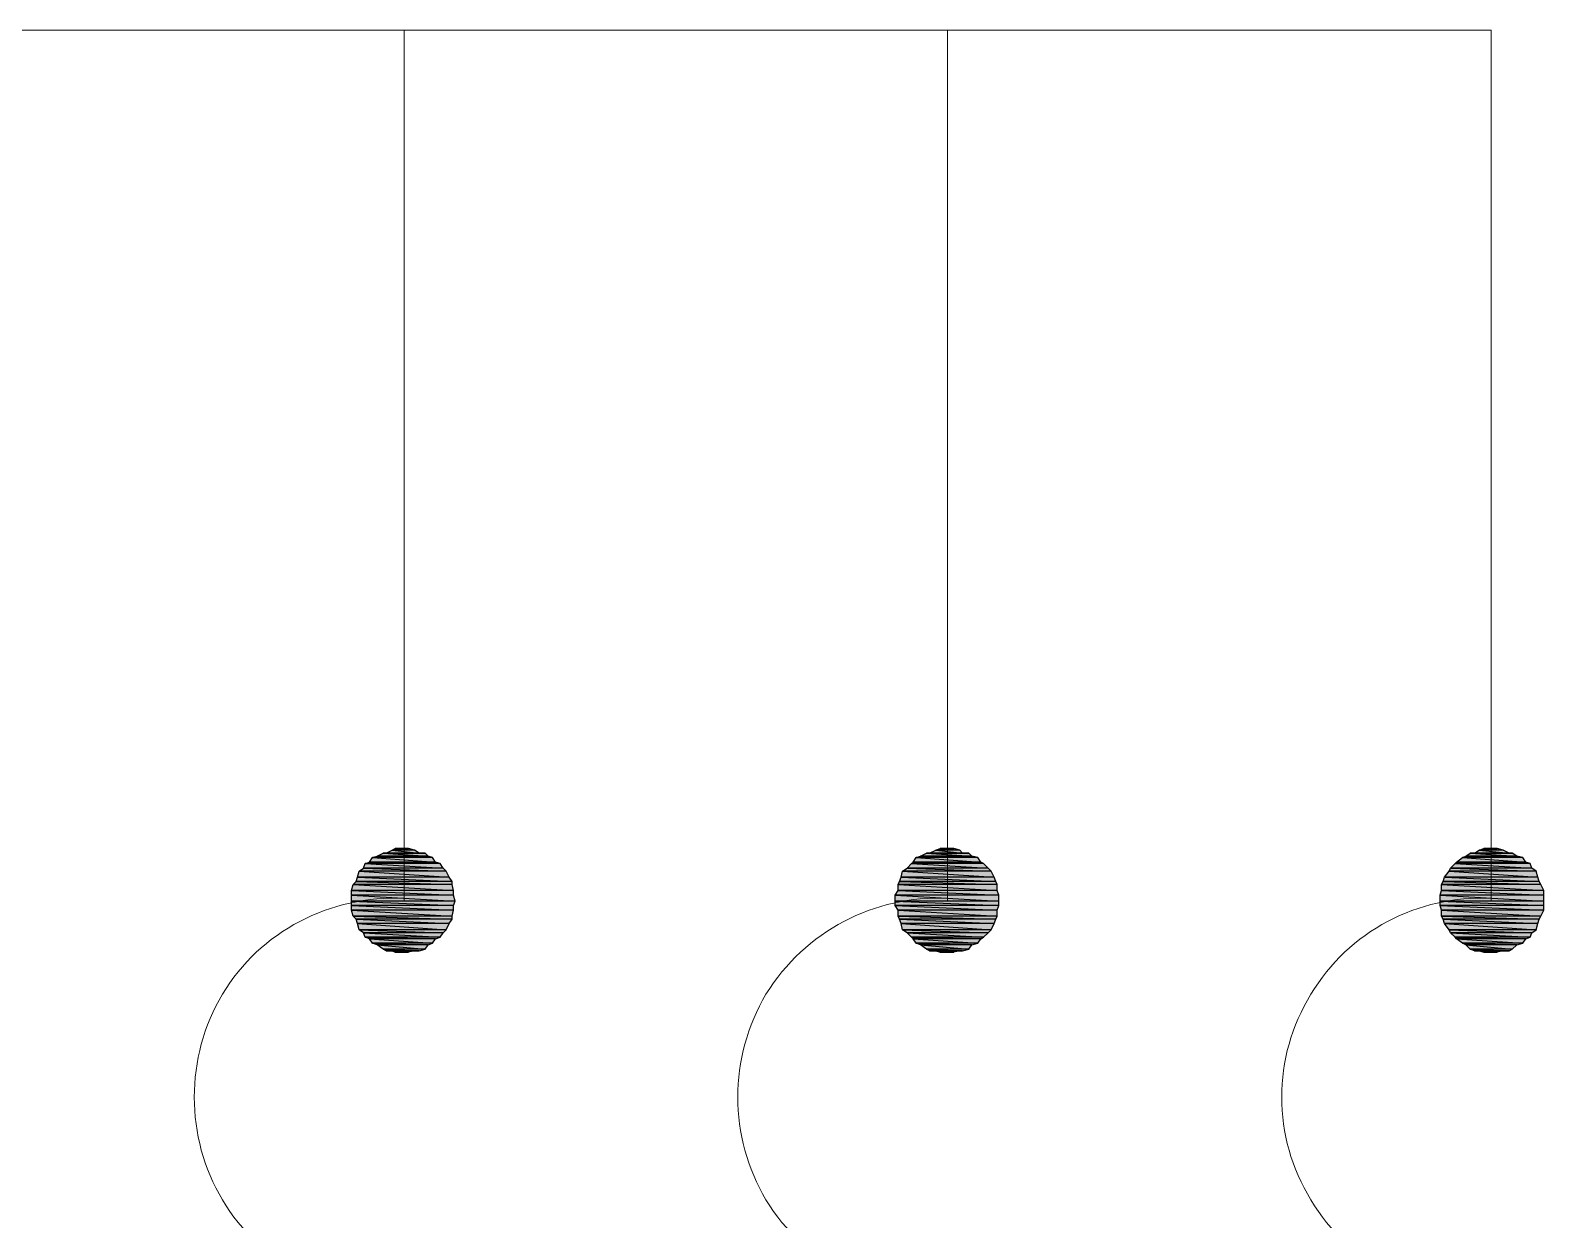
# Model space of a CAD drawing. Header units: millimetres. Extents: x 50 to 186, y -32 to 33.
# Drawn here: x 130.001 to 132.816, y 12.626 to 14.839 of the extents above; entities that cross this region are included whole.
import ezdxf

# ---------------------------------------------------------------- set-up
doc = ezdxf.new("R2010")
doc.units = ezdxf.units.MM
doc.layers.add('Prumada Eletrica', color=40, linetype='Continuous', lineweight=30)

msp = doc.modelspace()

# ---------------------------------------------------------------- hatches: boundary and pattern name
at = {"layer": 'Prumada Eletrica', "true_color": 0x000007}
h = msp.add_hatch(color=7, dxfattribs=at)
h.paths.add_polyline_path([(130.7548, 13.291), (130.6319, 13.291), (130.7632, 13.2882)])
h.paths.add_polyline_path([(130.6319, 13.291), (130.7632, 13.2882), (130.6235, 13.2882)])
h = msp.add_hatch(color=7, dxfattribs=at)
h.paths.add_polyline_path([(130.7492, 13.2994), (130.6375, 13.2994), (130.7548, 13.291)])
h.paths.add_polyline_path([(130.6375, 13.2994), (130.7548, 13.291), (130.6319, 13.291)])
h = msp.add_hatch(color=7, dxfattribs=at)
h.paths.add_polyline_path([(130.7408, 13.3022), (130.6459, 13.3022), (130.7492, 13.2994)])
h.paths.add_polyline_path([(130.6459, 13.3022), (130.7492, 13.2994), (130.6375, 13.2994)])
h = msp.add_hatch(color=7, dxfattribs=at)
h.paths.add_polyline_path([(130.7353, 13.3078), (130.657, 13.3078), (130.7408, 13.3022)])
h.paths.add_polyline_path([(130.657, 13.3078), (130.7408, 13.3022), (130.6459, 13.3022)])
h = msp.add_hatch(color=7, dxfattribs=at)
h.paths.add_polyline_path([(130.7157, 13.3133), (130.6738, 13.3133), (130.7241, 13.3078)])
h.paths.add_polyline_path([(130.6738, 13.3133), (130.7241, 13.3078), (130.6626, 13.3078)])
h = msp.add_hatch(color=7, dxfattribs=at)
h.paths.add_polyline_path([(130.7045, 13.3161), (130.6794, 13.3161), (130.7157, 13.3133)])
h.paths.add_polyline_path([(130.6794, 13.3161), (130.7157, 13.3133), (130.6738, 13.3133)])
h = msp.add_hatch(color=7, dxfattribs=at)
h.paths.add_polyline_path([(131.7689, 13.291), (131.6432, 13.291), (131.7744, 13.2882)])
h.paths.add_polyline_path([(131.6432, 13.291), (131.7744, 13.2882), (131.6404, 13.2882)])
h = msp.add_hatch(color=7, dxfattribs=at)
h.paths.add_polyline_path([(131.7633, 13.2994), (131.6487, 13.2994), (131.7689, 13.291)])
h.paths.add_polyline_path([(131.6487, 13.2994), (131.7689, 13.291), (131.6432, 13.291)])
h = msp.add_hatch(color=7, dxfattribs=at)
h.paths.add_polyline_path([(131.7521, 13.3022), (131.6571, 13.3022), (131.7633, 13.2994)])
h.paths.add_polyline_path([(131.6571, 13.3022), (131.7633, 13.2994), (131.6487, 13.2994)])
h = msp.add_hatch(color=7, dxfattribs=at)
h.paths.add_polyline_path([(131.7465, 13.3078), (131.6683, 13.3078), (131.7521, 13.3022)])
h.paths.add_polyline_path([(131.6683, 13.3078), (131.7521, 13.3022), (131.6571, 13.3022)])
h = msp.add_hatch(color=7, dxfattribs=at)
h.paths.add_polyline_path([(131.7298, 13.3133), (131.6851, 13.3133), (131.7353, 13.3078)])
h.paths.add_polyline_path([(131.6851, 13.3133), (131.7353, 13.3078), (131.6739, 13.3078)])
h = msp.add_hatch(color=7, dxfattribs=at)
h.paths.add_polyline_path([(131.7186, 13.3161), (131.6934, 13.3161), (131.7298, 13.3133)])
h.paths.add_polyline_path([(131.6934, 13.3161), (131.7298, 13.3133), (131.6851, 13.3133)])
h = msp.add_hatch(color=7, dxfattribs=at)
h.paths.add_polyline_path([(132.7829, 13.291), (132.6544, 13.291), (132.7913, 13.2882)])
h.paths.add_polyline_path([(132.6544, 13.291), (132.7913, 13.2882), (132.6516, 13.2882)])
h = msp.add_hatch(color=7, dxfattribs=at)
h.paths.add_polyline_path([(132.7773, 13.2994), (132.6656, 13.2994), (132.7829, 13.291)])
h.paths.add_polyline_path([(132.6656, 13.2994), (132.7829, 13.291), (132.6544, 13.291)])
h = msp.add_hatch(color=7, dxfattribs=at)
h.paths.add_polyline_path([(132.7661, 13.3022), (132.6712, 13.3022), (132.7773, 13.2994)])
h.paths.add_polyline_path([(132.6712, 13.3022), (132.7773, 13.2994), (132.6656, 13.2994)])
h = msp.add_hatch(color=7, dxfattribs=at)
h.paths.add_polyline_path([(132.7578, 13.3078), (132.6795, 13.3078), (132.7661, 13.3022)])
h.paths.add_polyline_path([(132.6795, 13.3078), (132.7661, 13.3022), (132.6712, 13.3022)])
h = msp.add_hatch(color=7, dxfattribs=at)
h.paths.add_polyline_path([(132.741, 13.3133), (132.6963, 13.3133), (132.7522, 13.3078)])
h.paths.add_polyline_path([(132.6963, 13.3133), (132.7522, 13.3078), (132.6879, 13.3078)])
h = msp.add_hatch(color=7, dxfattribs=at)
h.paths.add_polyline_path([(132.7298, 13.3161), (132.7047, 13.3161), (132.741, 13.3133)])
h.paths.add_polyline_path([(132.7047, 13.3161), (132.741, 13.3133), (132.6963, 13.3133)])
h = msp.add_hatch(color=7, dxfattribs=at)
h.paths.add_polyline_path([(130.78, 13.2631), (130.6096, 13.2631), (130.7855, 13.2547)])
h.paths.add_polyline_path([(130.6096, 13.2631), (130.7855, 13.2547), (130.6068, 13.2547)])
h = msp.add_hatch(color=7, dxfattribs=at)
h.paths.add_polyline_path([(130.7744, 13.2742), (130.6123, 13.2742), (130.78, 13.2631)])
h.paths.add_polyline_path([(130.6123, 13.2742), (130.78, 13.2631), (130.6096, 13.2631)])
h = msp.add_hatch(color=7, dxfattribs=at)
h.paths.add_polyline_path([(130.7688, 13.2798), (130.6207, 13.2798), (130.7744, 13.2742)])
h.paths.add_polyline_path([(130.6207, 13.2798), (130.7744, 13.2742), (130.6123, 13.2742)])
h = msp.add_hatch(color=7, dxfattribs=at)
h.paths.add_polyline_path([(130.7632, 13.2882), (130.6235, 13.2882), (130.7688, 13.2798)])
h.paths.add_polyline_path([(130.6235, 13.2882), (130.7688, 13.2798), (130.6207, 13.2798)])
h = msp.add_hatch(color=7, dxfattribs=at)
h.paths.add_polyline_path([(131.794, 13.2631), (131.6208, 13.2631), (131.7968, 13.2547)])
h.paths.add_polyline_path([(131.6208, 13.2631), (131.7968, 13.2547), (131.618, 13.2547)])
h = msp.add_hatch(color=7, dxfattribs=at)
h.paths.add_polyline_path([(131.7884, 13.2742), (131.6236, 13.2742), (131.794, 13.2631)])
h.paths.add_polyline_path([(131.6236, 13.2742), (131.794, 13.2631), (131.6208, 13.2631)])
h = msp.add_hatch(color=7, dxfattribs=at)
h.paths.add_polyline_path([(131.7828, 13.2798), (131.632, 13.2798), (131.7884, 13.2742)])
h.paths.add_polyline_path([(131.632, 13.2798), (131.7884, 13.2742), (131.6236, 13.2742)])
h = msp.add_hatch(color=7, dxfattribs=at)
h.paths.add_polyline_path([(131.7744, 13.2882), (131.6404, 13.2882), (131.7828, 13.2798)])
h.paths.add_polyline_path([(131.6404, 13.2882), (131.7828, 13.2798), (131.632, 13.2798)])
h = msp.add_hatch(color=7, dxfattribs=at)
h.paths.add_polyline_path([(132.8053, 13.2631), (132.6321, 13.2631), (132.8081, 13.2547)])
h.paths.add_polyline_path([(132.6321, 13.2631), (132.8081, 13.2547), (132.6293, 13.2547)])
h = msp.add_hatch(color=7, dxfattribs=at)
h.paths.add_polyline_path([(132.8025, 13.2742), (132.6404, 13.2742), (132.8053, 13.2631)])
h.paths.add_polyline_path([(132.6404, 13.2742), (132.8053, 13.2631), (132.6321, 13.2631)])
h = msp.add_hatch(color=7, dxfattribs=at)
h.paths.add_polyline_path([(132.7941, 13.2798), (132.6432, 13.2798), (132.8025, 13.2742)])
h.paths.add_polyline_path([(132.6432, 13.2798), (132.8025, 13.2742), (132.6404, 13.2742)])
h = msp.add_hatch(color=7, dxfattribs=at)
h.paths.add_polyline_path([(132.7913, 13.2882), (132.6516, 13.2882), (132.7941, 13.2798)])
h.paths.add_polyline_path([(132.6516, 13.2882), (132.7941, 13.2798), (132.6432, 13.2798)])
h = msp.add_hatch(color=7, dxfattribs=at)
h.paths.add_polyline_path([(130.7855, 13.2491), (130.6012, 13.2491), (130.7883, 13.2379)])
h.paths.add_polyline_path([(130.6012, 13.2491), (130.7883, 13.2379), (130.5984, 13.2379)])
h = msp.add_hatch(color=7, dxfattribs=at)
h.paths.add_polyline_path([(130.7883, 13.2379), (130.5984, 13.2379), (130.7883, 13.2295)])
h.paths.add_polyline_path([(130.5984, 13.2379), (130.7883, 13.2295), (130.5984, 13.2295)])
h = msp.add_hatch(color=7, dxfattribs=at)
h.paths.add_polyline_path([(130.7855, 13.2547), (130.6068, 13.2547), (130.7855, 13.2491)])
h.paths.add_polyline_path([(130.6068, 13.2547), (130.7855, 13.2491), (130.6012, 13.2491)])
h = msp.add_hatch(color=7, dxfattribs=at)
h.paths.add_polyline_path([(131.7996, 13.2379), (131.6152, 13.2379), (131.8024, 13.2295)])
h.paths.add_polyline_path([(131.6152, 13.2379), (131.8024, 13.2295), (131.6096, 13.2295)])
h = msp.add_hatch(color=7, dxfattribs=at)
h.paths.add_polyline_path([(131.7968, 13.2547), (131.618, 13.2547), (131.7996, 13.2491)])
h.paths.add_polyline_path([(131.618, 13.2547), (131.7996, 13.2491), (131.6152, 13.2491)])
h = msp.add_hatch(color=7, dxfattribs=at)
h.paths.add_polyline_path([(131.7996, 13.2491), (131.6152, 13.2491), (131.7996, 13.2379)])
h.paths.add_polyline_path([(131.6152, 13.2491), (131.7996, 13.2379), (131.6152, 13.2379)])
h = msp.add_hatch(color=7, dxfattribs=at)
h.paths.add_polyline_path([(132.8164, 13.2379), (132.6265, 13.2379), (132.8164, 13.2295)])
h.paths.add_polyline_path([(132.6265, 13.2379), (132.8164, 13.2295), (132.6237, 13.2295)])
h = msp.add_hatch(color=7, dxfattribs=at)
h.paths.add_polyline_path([(132.8081, 13.2547), (132.6293, 13.2547), (132.8108, 13.2491)])
h.paths.add_polyline_path([(132.6293, 13.2547), (132.8108, 13.2491), (132.6265, 13.2491)])
h = msp.add_hatch(color=7, dxfattribs=at)
h.paths.add_polyline_path([(132.8108, 13.2491), (132.6265, 13.2491), (132.8164, 13.2379)])
h.paths.add_polyline_path([(132.6265, 13.2491), (132.8164, 13.2379), (132.6265, 13.2379)])
h = msp.add_hatch(color=7, dxfattribs=at)
h.paths.add_polyline_path([(130.7883, 13.2295), (130.5984, 13.2295), (130.7911, 13.2184)])
h.paths.add_polyline_path([(130.5984, 13.2295), (130.7911, 13.2184), (130.5984, 13.2184)])
h = msp.add_hatch(color=7, dxfattribs=at)
h.paths.add_polyline_path([(130.7911, 13.2184), (130.5984, 13.2184), (130.7883, 13.21)])
h.paths.add_polyline_path([(130.5984, 13.2184), (130.7883, 13.21), (130.5984, 13.21)])
h = msp.add_hatch(color=7, dxfattribs=at)
h.paths.add_polyline_path([(130.7883, 13.21), (130.5984, 13.21), (130.7883, 13.2016)])
h.paths.add_polyline_path([(130.5984, 13.21), (130.7883, 13.2016), (130.5984, 13.2016)])
h = msp.add_hatch(color=7, dxfattribs=at)
h.paths.add_polyline_path([(131.8024, 13.2295), (131.6096, 13.2295), (131.8024, 13.2184)])
h.paths.add_polyline_path([(131.6096, 13.2295), (131.8024, 13.2184), (131.6096, 13.2184)])
h = msp.add_hatch(color=7, dxfattribs=at)
h.paths.add_polyline_path([(131.8024, 13.2184), (131.6096, 13.2184), (131.8024, 13.21)])
h.paths.add_polyline_path([(131.6096, 13.2184), (131.8024, 13.21), (131.6096, 13.21)])
h = msp.add_hatch(color=7, dxfattribs=at)
h.paths.add_polyline_path([(131.8024, 13.21), (131.6096, 13.21), (131.7996, 13.2016)])
h.paths.add_polyline_path([(131.6096, 13.21), (131.7996, 13.2016), (131.6152, 13.2016)])
h = msp.add_hatch(color=7, dxfattribs=at)
h.paths.add_polyline_path([(132.8164, 13.2295), (132.6237, 13.2295), (132.8164, 13.2184)])
h.paths.add_polyline_path([(132.6237, 13.2295), (132.8164, 13.2184), (132.6237, 13.2184)])
h = msp.add_hatch(color=7, dxfattribs=at)
h.paths.add_polyline_path([(132.8164, 13.2184), (132.6237, 13.2184), (132.8164, 13.21)])
h.paths.add_polyline_path([(132.6237, 13.2184), (132.8164, 13.21), (132.6237, 13.21)])
h = msp.add_hatch(color=7, dxfattribs=at)
h.paths.add_polyline_path([(132.8164, 13.21), (132.6237, 13.21), (132.8164, 13.2016)])
h.paths.add_polyline_path([(132.6237, 13.21), (132.8164, 13.2016), (132.6265, 13.2016)])
h = msp.add_hatch(color=7, dxfattribs=at)
h.paths.add_polyline_path([(130.7883, 13.2016), (130.5984, 13.2016), (130.7855, 13.1904)])
h.paths.add_polyline_path([(130.5984, 13.2016), (130.7855, 13.1904), (130.6012, 13.1904)])
h = msp.add_hatch(color=7, dxfattribs=at)
h.paths.add_polyline_path([(130.7855, 13.1904), (130.6012, 13.1904), (130.7855, 13.1848)])
h.paths.add_polyline_path([(130.6012, 13.1904), (130.7855, 13.1848), (130.6068, 13.1848)])
h = msp.add_hatch(color=7, dxfattribs=at)
h.paths.add_polyline_path([(130.7855, 13.1848), (130.6068, 13.1848), (130.78, 13.1765)])
h.paths.add_polyline_path([(130.6068, 13.1848), (130.78, 13.1765), (130.6096, 13.1765)])
h = msp.add_hatch(color=7, dxfattribs=at)
h.paths.add_polyline_path([(131.7996, 13.2016), (131.6152, 13.2016), (131.7996, 13.1904)])
h.paths.add_polyline_path([(131.6152, 13.2016), (131.7996, 13.1904), (131.6152, 13.1904)])
h = msp.add_hatch(color=7, dxfattribs=at)
h.paths.add_polyline_path([(131.7996, 13.1904), (131.6152, 13.1904), (131.7968, 13.1848)])
h.paths.add_polyline_path([(131.6152, 13.1904), (131.7968, 13.1848), (131.618, 13.1848)])
h = msp.add_hatch(color=7, dxfattribs=at)
h.paths.add_polyline_path([(131.7968, 13.1848), (131.618, 13.1848), (131.794, 13.1765)])
h.paths.add_polyline_path([(131.618, 13.1848), (131.794, 13.1765), (131.6208, 13.1765)])
h = msp.add_hatch(color=7, dxfattribs=at)
h.paths.add_polyline_path([(132.8164, 13.2016), (132.6265, 13.2016), (132.8108, 13.1904)])
h.paths.add_polyline_path([(132.6265, 13.2016), (132.8108, 13.1904), (132.6265, 13.1904)])
h = msp.add_hatch(color=7, dxfattribs=at)
h.paths.add_polyline_path([(132.8108, 13.1904), (132.6265, 13.1904), (132.8081, 13.1848)])
h.paths.add_polyline_path([(132.6265, 13.1904), (132.8081, 13.1848), (132.6293, 13.1848)])
h = msp.add_hatch(color=7, dxfattribs=at)
h.paths.add_polyline_path([(132.8081, 13.1848), (132.6293, 13.1848), (132.8053, 13.1765)])
h.paths.add_polyline_path([(132.6293, 13.1848), (132.8053, 13.1765), (132.6321, 13.1765)])
h = msp.add_hatch(color=7, dxfattribs=at)
h.paths.add_polyline_path([(130.78, 13.1765), (130.6096, 13.1765), (130.7744, 13.1653)])
h.paths.add_polyline_path([(130.6096, 13.1765), (130.7744, 13.1653), (130.6123, 13.1653)])
h = msp.add_hatch(color=7, dxfattribs=at)
h.paths.add_polyline_path([(130.7744, 13.1653), (130.6123, 13.1653), (130.7688, 13.1597)])
h.paths.add_polyline_path([(130.6123, 13.1653), (130.7688, 13.1597), (130.6207, 13.1597)])
h = msp.add_hatch(color=7, dxfattribs=at)
h.paths.add_polyline_path([(130.7688, 13.1597), (130.6207, 13.1597), (130.7632, 13.1513)])
h.paths.add_polyline_path([(130.6207, 13.1597), (130.7632, 13.1513), (130.6235, 13.1513)])
h = msp.add_hatch(color=7, dxfattribs=at)
h.paths.add_polyline_path([(130.7632, 13.1513), (130.6235, 13.1513), (130.7548, 13.1485)])
h.paths.add_polyline_path([(130.6235, 13.1513), (130.7548, 13.1485), (130.6319, 13.1485)])
h = msp.add_hatch(color=7, dxfattribs=at)
h.paths.add_polyline_path([(131.794, 13.1765), (131.6208, 13.1765), (131.7884, 13.1653)])
h.paths.add_polyline_path([(131.6208, 13.1765), (131.7884, 13.1653), (131.6236, 13.1653)])
h = msp.add_hatch(color=7, dxfattribs=at)
h.paths.add_polyline_path([(131.7884, 13.1653), (131.6236, 13.1653), (131.7828, 13.1597)])
h.paths.add_polyline_path([(131.6236, 13.1653), (131.7828, 13.1597), (131.632, 13.1597)])
h = msp.add_hatch(color=7, dxfattribs=at)
h.paths.add_polyline_path([(131.7828, 13.1597), (131.632, 13.1597), (131.7744, 13.1513)])
h.paths.add_polyline_path([(131.632, 13.1597), (131.7744, 13.1513), (131.6404, 13.1513)])
h = msp.add_hatch(color=7, dxfattribs=at)
h.paths.add_polyline_path([(131.7744, 13.1513), (131.6404, 13.1513), (131.7689, 13.1485)])
h.paths.add_polyline_path([(131.6404, 13.1513), (131.7689, 13.1485), (131.6432, 13.1485)])
h = msp.add_hatch(color=7, dxfattribs=at)
h.paths.add_polyline_path([(132.8053, 13.1765), (132.6321, 13.1765), (132.8025, 13.1653)])
h.paths.add_polyline_path([(132.6321, 13.1765), (132.8025, 13.1653), (132.6404, 13.1653)])
h = msp.add_hatch(color=7, dxfattribs=at)
h.paths.add_polyline_path([(132.8025, 13.1653), (132.6404, 13.1653), (132.7941, 13.1597)])
h.paths.add_polyline_path([(132.6404, 13.1653), (132.7941, 13.1597), (132.6432, 13.1597)])
h = msp.add_hatch(color=7, dxfattribs=at)
h.paths.add_polyline_path([(132.7941, 13.1597), (132.6432, 13.1597), (132.7913, 13.1513)])
h.paths.add_polyline_path([(132.6432, 13.1597), (132.7913, 13.1513), (132.6516, 13.1513)])
h = msp.add_hatch(color=7, dxfattribs=at)
h.paths.add_polyline_path([(132.7913, 13.1513), (132.6516, 13.1513), (132.7829, 13.1485)])
h.paths.add_polyline_path([(132.6516, 13.1513), (132.7829, 13.1485), (132.6544, 13.1485)])
h = msp.add_hatch(color=7, dxfattribs=at)
h.paths.add_polyline_path([(130.7548, 13.1485), (130.6319, 13.1485), (130.7492, 13.1401)])
h.paths.add_polyline_path([(130.6319, 13.1485), (130.7492, 13.1401), (130.6375, 13.1401)])
h = msp.add_hatch(color=7, dxfattribs=at)
h.paths.add_polyline_path([(130.7492, 13.1401), (130.6375, 13.1401), (130.7408, 13.1373)])
h.paths.add_polyline_path([(130.6375, 13.1401), (130.7408, 13.1373), (130.6459, 13.1373)])
h = msp.add_hatch(color=7, dxfattribs=at)
h.paths.add_polyline_path([(130.7408, 13.1373), (130.6459, 13.1373), (130.7353, 13.129)])
h.paths.add_polyline_path([(130.6459, 13.1373), (130.7353, 13.129), (130.657, 13.129)])
h = msp.add_hatch(color=7, dxfattribs=at)
h.paths.add_polyline_path([(130.7353, 13.129), (130.657, 13.129), (130.7241, 13.1262)])
h.paths.add_polyline_path([(130.657, 13.129), (130.7241, 13.1262), (130.6626, 13.1262)])
h = msp.add_hatch(color=7, dxfattribs=at)
h.paths.add_polyline_path([(130.6738, 13.1262), (130.6794, 13.1234), (130.7045, 13.1234)])
h.paths.add_polyline_path([(130.6794, 13.1234), (130.7045, 13.1234), (130.6989, 13.1234)])
for points in [[(130.6738, 13.1262), (130.7157, 13.1262), (130.7045, 13.1234)], [(131.6851, 13.1262), (131.7298, 13.1262), (131.7186, 13.1234)], [(132.6963, 13.1262), (132.741, 13.1262), (132.7298, 13.1234)]]:
    msp.add_hatch(color=7, dxfattribs=at).paths.add_polyline_path(points)
h = msp.add_hatch(color=7, dxfattribs=at)
h.paths.add_polyline_path([(131.7689, 13.1485), (131.6432, 13.1485), (131.7633, 13.1401)])
h.paths.add_polyline_path([(131.6432, 13.1485), (131.7633, 13.1401), (131.6487, 13.1401)])
h = msp.add_hatch(color=7, dxfattribs=at)
h.paths.add_polyline_path([(131.7633, 13.1401), (131.6487, 13.1401), (131.7521, 13.1373)])
h.paths.add_polyline_path([(131.6487, 13.1401), (131.7521, 13.1373), (131.6571, 13.1373)])
h = msp.add_hatch(color=7, dxfattribs=at)
h.paths.add_polyline_path([(131.7521, 13.1373), (131.6571, 13.1373), (131.7465, 13.129)])
h.paths.add_polyline_path([(131.6571, 13.1373), (131.7465, 13.129), (131.6683, 13.129)])
h = msp.add_hatch(color=7, dxfattribs=at)
h.paths.add_polyline_path([(131.7465, 13.129), (131.6683, 13.129), (131.7353, 13.1262)])
h.paths.add_polyline_path([(131.6683, 13.129), (131.7353, 13.1262), (131.6739, 13.1262)])
h = msp.add_hatch(color=7, dxfattribs=at)
h.paths.add_polyline_path([(131.6851, 13.1262), (131.6934, 13.1234), (131.7186, 13.1234)])
h.paths.add_polyline_path([(131.6934, 13.1234), (131.7186, 13.1234), (131.7102, 13.1234)])
h = msp.add_hatch(color=7, dxfattribs=at)
h.paths.add_polyline_path([(132.7829, 13.1485), (132.6544, 13.1485), (132.7773, 13.1401)])
h.paths.add_polyline_path([(132.6544, 13.1485), (132.7773, 13.1401), (132.6656, 13.1401)])
h = msp.add_hatch(color=7, dxfattribs=at)
h.paths.add_polyline_path([(132.7773, 13.1401), (132.6656, 13.1401), (132.7661, 13.1373)])
h.paths.add_polyline_path([(132.6656, 13.1401), (132.7661, 13.1373), (132.6712, 13.1373)])
h = msp.add_hatch(color=7, dxfattribs=at)
h.paths.add_polyline_path([(132.7661, 13.1373), (132.6712, 13.1373), (132.7578, 13.129)])
h.paths.add_polyline_path([(132.6712, 13.1373), (132.7578, 13.129), (132.6795, 13.129)])
h = msp.add_hatch(color=7, dxfattribs=at)
h.paths.add_polyline_path([(132.7578, 13.129), (132.6795, 13.129), (132.7522, 13.1262)])
h.paths.add_polyline_path([(132.6795, 13.129), (132.7522, 13.1262), (132.6879, 13.1262)])
h = msp.add_hatch(color=7, dxfattribs=at)
h.paths.add_polyline_path([(132.6963, 13.1262), (132.7047, 13.1234), (132.7298, 13.1234)])
h.paths.add_polyline_path([(132.7047, 13.1234), (132.7298, 13.1234), (132.7215, 13.1234)])

# ---------------------------------------------------------------- linework, layer by layer
at = {"layer": 'Prumada Eletrica', "color": 7, "linetype": 'Continuous', "lineweight": 9, "true_color": 0x000007}
for points in [[(132.7187, 14.8386), (123.609, 14.8386), (123.609, 13.2184)], [(130.6962, 14.8386), (130.6962, 13.2184), (130.6962, 13.2184)], [(131.7074, 14.8386), (131.7074, 13.2184), (131.7074, 13.2184)], [(132.7187, 14.8386), (132.7187, 13.2184), (132.7187, 13.2184)]]:
    msp.add_lwpolyline(points, dxfattribs=at)
at = {"layer": 'Prumada Eletrica', "color": 7, "linetype": 'Continuous', "lineweight": -2, "true_color": 0x000007}
for points in [[(130.6319, 13.291), (130.7632, 13.2882), (130.6235, 13.2882)], [(130.6375, 13.2994), (130.7548, 13.291), (130.6319, 13.291)], [(130.7548, 13.291), (130.6319, 13.291), (130.7632, 13.2882)], [(130.6459, 13.3022), (130.7492, 13.2994), (130.6375, 13.2994)], [(130.7492, 13.2994), (130.6375, 13.2994), (130.7548, 13.291)], [(130.657, 13.3078), (130.7408, 13.3022), (130.6459, 13.3022)], [(130.7408, 13.3022), (130.6459, 13.3022), (130.7492, 13.2994)], [(130.6626, 13.3078), (130.7353, 13.3078), (130.657, 13.3078)], [(130.7353, 13.3078), (130.657, 13.3078), (130.7408, 13.3022)], [(130.6738, 13.3133), (130.7241, 13.3078), (130.6626, 13.3078)], [(130.7241, 13.3078), (130.6626, 13.3078), (130.7353, 13.3078)], [(130.6794, 13.3161), (130.7157, 13.3133), (130.6738, 13.3133)], [(130.7157, 13.3133), (130.6738, 13.3133), (130.7241, 13.3078)], [(130.6989, 13.3161), (130.7045, 13.3161), (130.6794, 13.3161)], [(130.7045, 13.3161), (130.6794, 13.3161), (130.7157, 13.3133)], [(131.6432, 13.291), (131.7744, 13.2882), (131.6404, 13.2882)], [(131.6487, 13.2994), (131.7689, 13.291), (131.6432, 13.291)], [(131.7689, 13.291), (131.6432, 13.291), (131.7744, 13.2882)], [(131.6571, 13.3022), (131.7633, 13.2994), (131.6487, 13.2994)], [(131.7633, 13.2994), (131.6487, 13.2994), (131.7689, 13.291)], [(131.6683, 13.3078), (131.7521, 13.3022), (131.6571, 13.3022)], [(131.7521, 13.3022), (131.6571, 13.3022), (131.7633, 13.2994)], [(131.6739, 13.3078), (131.7465, 13.3078), (131.6683, 13.3078)], [(131.7465, 13.3078), (131.6683, 13.3078), (131.7521, 13.3022)], [(131.6851, 13.3133), (131.7353, 13.3078), (131.6739, 13.3078)], [(131.7353, 13.3078), (131.6739, 13.3078), (131.7465, 13.3078)], [(131.6934, 13.3161), (131.7298, 13.3133), (131.6851, 13.3133)], [(131.7298, 13.3133), (131.6851, 13.3133), (131.7353, 13.3078)], [(131.7102, 13.3161), (131.7186, 13.3161), (131.6934, 13.3161)], [(131.7186, 13.3161), (131.6934, 13.3161), (131.7298, 13.3133)], [(132.6544, 13.291), (132.7913, 13.2882), (132.6516, 13.2882)], [(132.6656, 13.2994), (132.7829, 13.291), (132.6544, 13.291)], [(132.7829, 13.291), (132.6544, 13.291), (132.7913, 13.2882)], [(132.6712, 13.3022), (132.7773, 13.2994), (132.6656, 13.2994)], [(132.7773, 13.2994), (132.6656, 13.2994), (132.7829, 13.291)], [(132.6795, 13.3078), (132.7661, 13.3022), (132.6712, 13.3022)], [(132.7661, 13.3022), (132.6712, 13.3022), (132.7773, 13.2994)], [(132.6879, 13.3078), (132.7578, 13.3078), (132.6795, 13.3078)], [(132.7578, 13.3078), (132.6795, 13.3078), (132.7661, 13.3022)], [(132.6963, 13.3133), (132.7522, 13.3078), (132.6879, 13.3078)], [(132.7522, 13.3078), (132.6879, 13.3078), (132.7578, 13.3078)], [(132.7047, 13.3161), (132.741, 13.3133), (132.6963, 13.3133)], [(132.741, 13.3133), (132.6963, 13.3133), (132.7522, 13.3078)], [(132.7215, 13.3161), (132.7298, 13.3161), (132.7047, 13.3161)], [(132.7298, 13.3161), (132.7047, 13.3161), (132.741, 13.3133)], [(130.6096, 13.2631), (130.7855, 13.2547), (130.6068, 13.2547)], [(130.6123, 13.2742), (130.78, 13.2631), (130.6096, 13.2631)], [(130.78, 13.2631), (130.6096, 13.2631), (130.7855, 13.2547)], [(130.6207, 13.2798), (130.7744, 13.2742), (130.6123, 13.2742)], [(130.7744, 13.2742), (130.6123, 13.2742), (130.78, 13.2631)], [(130.6235, 13.2882), (130.7688, 13.2798), (130.6207, 13.2798)], [(130.7688, 13.2798), (130.6207, 13.2798), (130.7744, 13.2742)], [(130.7632, 13.2882), (130.6235, 13.2882), (130.7688, 13.2798)], [(131.6208, 13.2631), (131.7968, 13.2547), (131.618, 13.2547)], [(131.6236, 13.2742), (131.794, 13.2631), (131.6208, 13.2631)], [(131.794, 13.2631), (131.6208, 13.2631), (131.7968, 13.2547)], [(131.632, 13.2798), (131.7884, 13.2742), (131.6236, 13.2742)], [(131.7884, 13.2742), (131.6236, 13.2742), (131.794, 13.2631)], [(131.6404, 13.2882), (131.7828, 13.2798), (131.632, 13.2798)], [(131.7828, 13.2798), (131.632, 13.2798), (131.7884, 13.2742)], [(131.7744, 13.2882), (131.6404, 13.2882), (131.7828, 13.2798)], [(132.6321, 13.2631), (132.8081, 13.2547), (132.6293, 13.2547)], [(132.6404, 13.2742), (132.8053, 13.2631), (132.6321, 13.2631)], [(132.8053, 13.2631), (132.6321, 13.2631), (132.8081, 13.2547)], [(132.6432, 13.2798), (132.8025, 13.2742), (132.6404, 13.2742)], [(132.8025, 13.2742), (132.6404, 13.2742), (132.8053, 13.2631)], [(132.6516, 13.2882), (132.7941, 13.2798), (132.6432, 13.2798)], [(132.7941, 13.2798), (132.6432, 13.2798), (132.8025, 13.2742)], [(132.7913, 13.2882), (132.6516, 13.2882), (132.7941, 13.2798)], [(130.6012, 13.2491), (130.7883, 13.2379), (130.5984, 13.2379)], [(130.7883, 13.2379), (130.5984, 13.2379), (130.7883, 13.2295)], [(130.5984, 13.2379), (130.7883, 13.2295), (130.5984, 13.2295)], [(130.6068, 13.2547), (130.7855, 13.2491), (130.6012, 13.2491)], [(130.7855, 13.2491), (130.6012, 13.2491), (130.7883, 13.2379)], [(130.7855, 13.2547), (130.6068, 13.2547), (130.7855, 13.2491)], [(131.6152, 13.2379), (131.8024, 13.2295), (131.6096, 13.2295)], [(131.618, 13.2547), (131.7996, 13.2491), (131.6152, 13.2491)], [(131.7996, 13.2491), (131.6152, 13.2491), (131.7996, 13.2379)], [(131.6152, 13.2491), (131.7996, 13.2379), (131.6152, 13.2379)], [(131.7996, 13.2379), (131.6152, 13.2379), (131.8024, 13.2295)], [(131.7968, 13.2547), (131.618, 13.2547), (131.7996, 13.2491)], [(132.6265, 13.2379), (132.8164, 13.2295), (132.6237, 13.2295)], [(132.6293, 13.2547), (132.8108, 13.2491), (132.6265, 13.2491)], [(132.8108, 13.2491), (132.6265, 13.2491), (132.8164, 13.2379)], [(132.6265, 13.2491), (132.8164, 13.2379), (132.6265, 13.2379)], [(132.8164, 13.2379), (132.6265, 13.2379), (132.8164, 13.2295)], [(132.8081, 13.2547), (132.6293, 13.2547), (132.8108, 13.2491)], [(130.7883, 13.2295), (130.5984, 13.2295), (130.7911, 13.2184)], [(130.5984, 13.2295), (130.7911, 13.2184), (130.5984, 13.2184)], [(130.7911, 13.2184), (130.5984, 13.2184), (130.7883, 13.21)], [(130.5984, 13.2184), (130.7883, 13.21), (130.5984, 13.21)], [(130.7883, 13.21), (130.5984, 13.21), (130.7883, 13.2016)], [(130.5984, 13.21), (130.7883, 13.2016), (130.5984, 13.2016)], [(131.8024, 13.2295), (131.6096, 13.2295), (131.8024, 13.2184)], [(131.6096, 13.2295), (131.8024, 13.2184), (131.6096, 13.2184)], [(131.8024, 13.2184), (131.6096, 13.2184), (131.8024, 13.21)], [(131.6096, 13.2184), (131.8024, 13.21), (131.6096, 13.21)], [(131.8024, 13.21), (131.6096, 13.21), (131.7996, 13.2016)], [(131.6096, 13.21), (131.7996, 13.2016), (131.6152, 13.2016)], [(132.8164, 13.2295), (132.6237, 13.2295), (132.8164, 13.2184)], [(132.6237, 13.2295), (132.8164, 13.2184), (132.6237, 13.2184)], [(132.8164, 13.2184), (132.6237, 13.2184), (132.8164, 13.21)], [(132.6237, 13.2184), (132.8164, 13.21), (132.6237, 13.21)], [(132.8164, 13.21), (132.6237, 13.21), (132.8164, 13.2016)], [(132.6237, 13.21), (132.8164, 13.2016), (132.6265, 13.2016)], [(130.7883, 13.2016), (130.5984, 13.2016), (130.7855, 13.1904)], [(130.5984, 13.2016), (130.7855, 13.1904), (130.6012, 13.1904)], [(130.7855, 13.1904), (130.6012, 13.1904), (130.7855, 13.1848)], [(130.6012, 13.1904), (130.7855, 13.1848), (130.6068, 13.1848)], [(130.7855, 13.1848), (130.6068, 13.1848), (130.78, 13.1765)], [(130.6068, 13.1848), (130.78, 13.1765), (130.6096, 13.1765)], [(131.7996, 13.2016), (131.6152, 13.2016), (131.7996, 13.1904)], [(131.6152, 13.2016), (131.7996, 13.1904), (131.6152, 13.1904)], [(131.7996, 13.1904), (131.6152, 13.1904), (131.7968, 13.1848)], [(131.6152, 13.1904), (131.7968, 13.1848), (131.618, 13.1848)], [(131.7968, 13.1848), (131.618, 13.1848), (131.794, 13.1765)], [(131.618, 13.1848), (131.794, 13.1765), (131.6208, 13.1765)], [(132.8164, 13.2016), (132.6265, 13.2016), (132.8108, 13.1904)], [(132.6265, 13.2016), (132.8108, 13.1904), (132.6265, 13.1904)], [(132.8108, 13.1904), (132.6265, 13.1904), (132.8081, 13.1848)], [(132.6265, 13.1904), (132.8081, 13.1848), (132.6293, 13.1848)], [(132.8081, 13.1848), (132.6293, 13.1848), (132.8053, 13.1765)], [(132.6293, 13.1848), (132.8053, 13.1765), (132.6321, 13.1765)], [(130.78, 13.1765), (130.6096, 13.1765), (130.7744, 13.1653)], [(130.6096, 13.1765), (130.7744, 13.1653), (130.6123, 13.1653)], [(130.7744, 13.1653), (130.6123, 13.1653), (130.7688, 13.1597)], [(130.6123, 13.1653), (130.7688, 13.1597), (130.6207, 13.1597)], [(130.7688, 13.1597), (130.6207, 13.1597), (130.7632, 13.1513)], [(130.6207, 13.1597), (130.7632, 13.1513), (130.6235, 13.1513)], [(130.7632, 13.1513), (130.6235, 13.1513), (130.7548, 13.1485)], [(130.6235, 13.1513), (130.7548, 13.1485), (130.6319, 13.1485)], [(131.794, 13.1765), (131.6208, 13.1765), (131.7884, 13.1653)], [(131.6208, 13.1765), (131.7884, 13.1653), (131.6236, 13.1653)], [(131.7884, 13.1653), (131.6236, 13.1653), (131.7828, 13.1597)], [(131.6236, 13.1653), (131.7828, 13.1597), (131.632, 13.1597)], [(131.7828, 13.1597), (131.632, 13.1597), (131.7744, 13.1513)], [(131.632, 13.1597), (131.7744, 13.1513), (131.6404, 13.1513)], [(131.7744, 13.1513), (131.6404, 13.1513), (131.7689, 13.1485)], [(131.6404, 13.1513), (131.7689, 13.1485), (131.6432, 13.1485)], [(132.8053, 13.1765), (132.6321, 13.1765), (132.8025, 13.1653)], [(132.6321, 13.1765), (132.8025, 13.1653), (132.6404, 13.1653)], [(132.8025, 13.1653), (132.6404, 13.1653), (132.7941, 13.1597)], [(132.6404, 13.1653), (132.7941, 13.1597), (132.6432, 13.1597)], [(132.7941, 13.1597), (132.6432, 13.1597), (132.7913, 13.1513)], [(132.6432, 13.1597), (132.7913, 13.1513), (132.6516, 13.1513)], [(132.7913, 13.1513), (132.6516, 13.1513), (132.7829, 13.1485)], [(132.6516, 13.1513), (132.7829, 13.1485), (132.6544, 13.1485)], [(130.7548, 13.1485), (130.6319, 13.1485), (130.7492, 13.1401)], [(130.6319, 13.1485), (130.7492, 13.1401), (130.6375, 13.1401)], [(130.7492, 13.1401), (130.6375, 13.1401), (130.7408, 13.1373)], [(130.6375, 13.1401), (130.7408, 13.1373), (130.6459, 13.1373)], [(130.7408, 13.1373), (130.6459, 13.1373), (130.7353, 13.129)], [(130.6459, 13.1373), (130.7353, 13.129), (130.657, 13.129)], [(130.7353, 13.129), (130.657, 13.129), (130.7241, 13.1262)], [(130.657, 13.129), (130.7241, 13.1262), (130.6626, 13.1262)], [(130.7241, 13.1262), (130.6626, 13.1262), (130.7157, 13.1262)], [(130.6626, 13.1262), (130.7157, 13.1262), (130.6738, 13.1262)], [(130.6738, 13.1262), (130.6794, 13.1234), (130.7045, 13.1234)], [(130.6738, 13.1262), (130.7157, 13.1262), (130.7045, 13.1234)], [(130.6794, 13.1234), (130.7045, 13.1234), (130.6989, 13.1234)], [(131.7689, 13.1485), (131.6432, 13.1485), (131.7633, 13.1401)], [(131.6432, 13.1485), (131.7633, 13.1401), (131.6487, 13.1401)], [(131.7633, 13.1401), (131.6487, 13.1401), (131.7521, 13.1373)], [(131.6487, 13.1401), (131.7521, 13.1373), (131.6571, 13.1373)], [(131.7521, 13.1373), (131.6571, 13.1373), (131.7465, 13.129)], [(131.6571, 13.1373), (131.7465, 13.129), (131.6683, 13.129)], [(131.7465, 13.129), (131.6683, 13.129), (131.7353, 13.1262)], [(131.6683, 13.129), (131.7353, 13.1262), (131.6739, 13.1262)], [(131.7353, 13.1262), (131.6739, 13.1262), (131.7298, 13.1262)], [(131.6739, 13.1262), (131.7298, 13.1262), (131.6851, 13.1262)], [(131.6851, 13.1262), (131.6934, 13.1234), (131.7186, 13.1234)], [(131.6851, 13.1262), (131.7298, 13.1262), (131.7186, 13.1234)], [(131.6934, 13.1234), (131.7186, 13.1234), (131.7102, 13.1234)], [(132.7829, 13.1485), (132.6544, 13.1485), (132.7773, 13.1401)], [(132.6544, 13.1485), (132.7773, 13.1401), (132.6656, 13.1401)], [(132.7773, 13.1401), (132.6656, 13.1401), (132.7661, 13.1373)], [(132.6656, 13.1401), (132.7661, 13.1373), (132.6712, 13.1373)], [(132.7661, 13.1373), (132.6712, 13.1373), (132.7578, 13.129)], [(132.6712, 13.1373), (132.7578, 13.129), (132.6795, 13.129)], [(132.7578, 13.129), (132.6795, 13.129), (132.7522, 13.1262)], [(132.6795, 13.129), (132.7522, 13.1262), (132.6879, 13.1262)], [(132.7522, 13.1262), (132.6879, 13.1262), (132.741, 13.1262)], [(132.6879, 13.1262), (132.741, 13.1262), (132.6963, 13.1262)], [(132.6963, 13.1262), (132.7047, 13.1234), (132.7298, 13.1234)], [(132.6963, 13.1262), (132.741, 13.1262), (132.7298, 13.1234)], [(132.7047, 13.1234), (132.7298, 13.1234), (132.7215, 13.1234)]]:
    msp.add_lwpolyline(points, close=True, dxfattribs=at)
at = {"layer": 'Prumada Eletrica', "color": 7, "linetype": 'Continuous', "lineweight": 9, "true_color": 0x000007}
for points in [[(130.6962, 13.2239), (130.5593, 13.2295), (130.428, 13.1625), (130.3581, 13.0452), (130.3581, 13.0452), (130.2883, 12.9278), (130.2883, 12.7798), (130.3581, 12.6625), (130.3581, 12.6625), (130.428, 12.5451), (130.5593, 12.4753), (130.6962, 12.4837)], [(131.7074, 13.2239), (131.5705, 13.2295), (131.442, 13.1625), (131.3694, 13.0452), (131.3694, 13.0452), (131.2996, 12.9278), (131.2996, 12.7798), (131.3694, 12.6625), (131.3694, 12.6625), (131.442, 12.5451), (131.5705, 12.4753), (131.7074, 12.4837)], [(132.7187, 13.2239), (132.5818, 13.2295), (132.4533, 13.1625), (132.3834, 13.0452), (132.3834, 13.0452), (132.3108, 12.9278), (132.3108, 12.7798), (132.3834, 12.6625), (132.3834, 12.6625), (132.4533, 12.5451), (132.5818, 12.4753), (132.7187, 12.4837)]]:
    msp.add_open_spline(points, degree=3, knots=[0, 0, 0, 0, 0.083333, 0.083333, 0.083333, 0.083334, 0.166667, 0.166667, 0.166667, 0.166668, 1, 1, 1, 1], dxfattribs=at)

doc.saveas('drawing.dxf')
